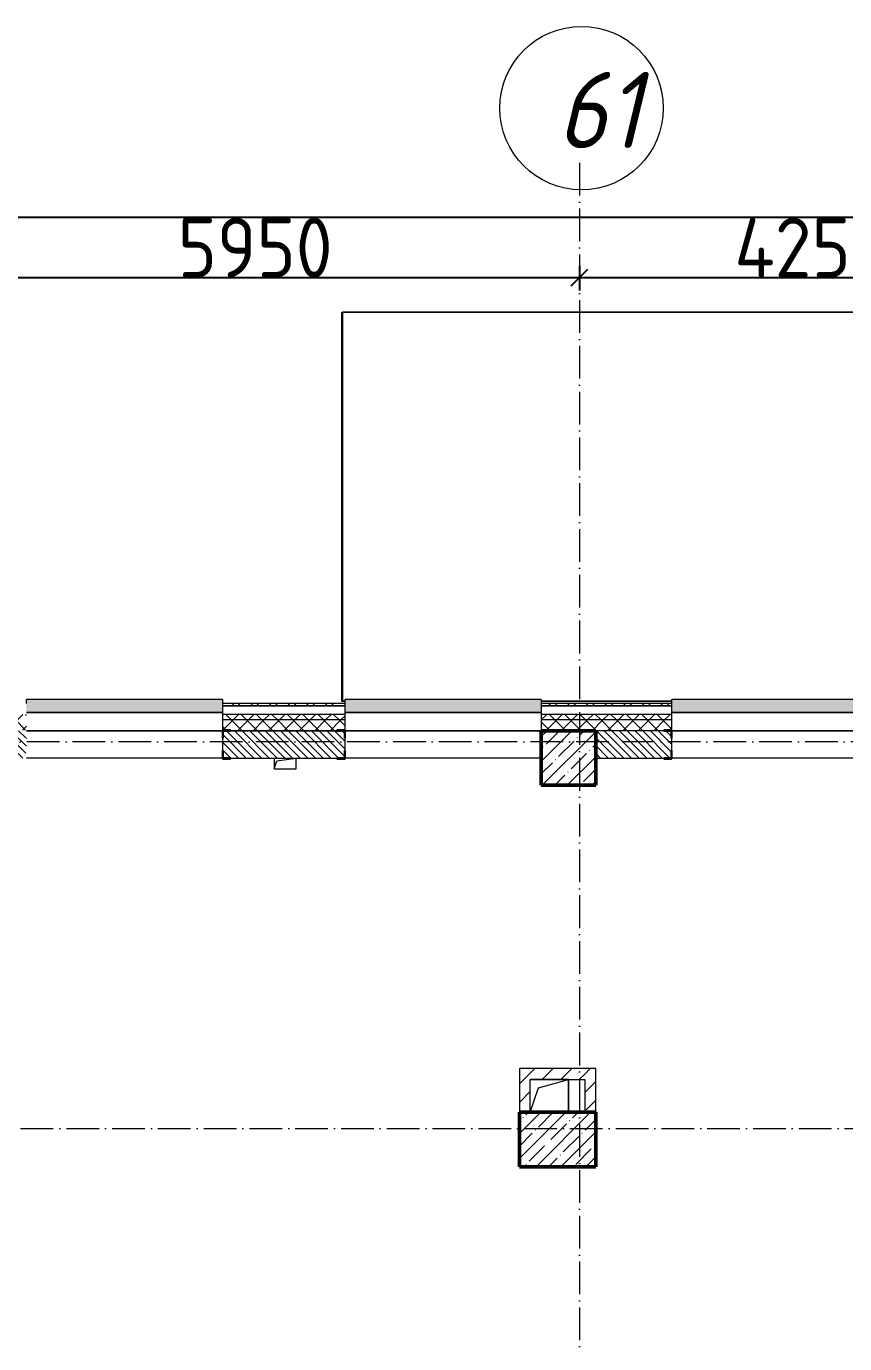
# Model space of a CAD drawing. Header units: millimetres. Extents: x -12989 to 629078, y -109036 to 555275.
# Drawn here: x 600593 to 608102, y 170842 to 182930 of the extents above; entities that cross this region are included whole.
import ezdxf

# ---------------------------------------------------------------- set-up
doc = ezdxf.new("R2010")
doc.units = ezdxf.units.MM
doc.linetypes.add('50_200_ШТРИХ_1Т_ш5_п1_п1_', pattern=[700, 500, -100, 0, -100])
for name, color, linetype, lineweight in [('A-____-____-DIMS', 7, 'Continuous', 9), ('A-FLOR-____-OTLN', 7, 'Continuous', 9), ('A-GENM-____-MCUT', 7, 'Continuous', 25), ('A-GENM-____-OTLN', 7, 'Continuous', 9), ('A-GENM-____-OTLN-1', 7, 'Continuous', 25), ('A-GLAZ-____-OTLN', 7, 'Continuous', 9), ('A-ROOF-____-OTLN', 7, 'Continuous', 9), ('A-WALL-____-MCUT', 7, 'Continuous', 13), ('A-WALL-____-MCUT-1', 7, 'Continuous', 9), ('A-WALL-____-OTLN', 7, 'Continuous', 9), ('A-WALL-____-PATT-1', 7, 'Continuous', 9), ('A-WALL-FNSH-MCUT-1', 7, 'Continuous', 9), ('I-WALL-____-OTLN', 7, 'Continuous', 9), ('S-COLS-____-MCUT', 7, 'Continuous', 50), ('S-COLS-____-OTLN', 7, 'Continuous', 9), ('S-GRID-____-IDEN', 7, 'Continuous', 9), ('S-GRID-____-OTLN-1', 7, '50_200_ШТРИХ_1Т_ш5_п1_п1_', 9)]:
    doc.layers.add(name, color=color, linetype=linetype, lineweight=lineweight)
doc.layers.add('A-GLAZ-____-OTLN-1', color=7, linetype='Continuous', lineweight=9, true_color=0xc0c0c0)
doc.styles.add('ISOCPEUR_I_9', font='isocpeui.ttf', dxfattribs={"width": 0.9, "height": 250})
doc.styles.add('СПДС', font='isocpeur.ttf', dxfattribs={"width": 0.9})
doc.dimstyles.new('ISO-2_5_0_9К_БОЛЬШОЙ_ОСИ', dxfattribs={"dimscale": 304.8, "dimtxt": 248.995294, "dimasz": 0.492126, "dimexe": 0.393701, "dimexo": 0, "dimgap": 0, "dimtad": 1, "dimdec": 0, "dimzin": 0, "dimdsep": 46, "dimtxsty": 'ISOCPEUR_I_9', "dimblk1": 'OBLIQUE', "dimblk2": 'OBLIQUE', "dimsah": 1, "dimcen": 0.09, "dimdle": 0.393701, "dimazin": 0, "dimtfac": 1, "dimtdec": 4, "dimtix": 1, "dimtmove": 0, "dimatfit": 3, "dimfxl": 1, "dimtvp": 1, "dimtolj": 1, "dimtzin": 0, "dimarcsym": 2})
doc.dimstyles.new('ISO-2_5_0_9К_БОЛЬШОЙ_ОСИ_2', dxfattribs={"dimscale": 304.8, "dimtxt": 248.995294, "dimasz": 0.492126, "dimexe": 0.393701, "dimexo": 0, "dimgap": 0, "dimtad": 1, "dimdec": 0, "dimzin": 0, "dimdsep": 46, "dimtxsty": 'ISOCPEUR_I_9', "dimblk1": 'OBLIQUE', "dimblk2": 'OBLIQUE', "dimsah": 1, "dimcen": 0.09, "dimdle": 0.393701, "dimazin": 0, "dimtfac": 1, "dimtdec": 4, "dimtix": 1, "dimtmove": 2, "dimatfit": 3, "dimfxl": 1, "dimtvp": 1, "dimtolj": 1, "dimtzin": 0, "dimarcsym": 2})
pattern_1 = [(135, (516567.8, 90784.41), (-35.35534, -35.35534), [])]
pattern_2 = [(45, (516567.8, 90784.41), (-85.53659, 85.53659), []), (45, (516624.82, 90784.41), (-85.53659, 85.53659), [])]
pattern_3 = [(45, (516567.8, 90784.41), (-70.71068, 70.71068), []), (135, (516567.8, 90784.41), (-70.71068, -70.71068), [])]
pattern_4 = [(45, (516567.8, 90784.41), (-84.85281, 84.85281), [])]

# ---------------------------------------------------------------- blocks, each defined once
blk = doc.blocks.new('BSC_Колонна _Прямоугольная - 500х500-V39-АР1_План отверстий 2 этажа в осях 1-64_Ю-ЯЯ')
at = {"layer": 'S-COLS-____-OTLN'}
h = blk.add_hatch(dxfattribs=at)
h.set_pattern_fill('FP_49', color=256, style=0, pattern_type=2)
h.set_pattern_definition([(45, (-89000, -85431.04), (-114.04925, 114.04925), []), (45, (-88885.95, -85431.04), (-114.04925, 114.04925), [201.613, -40.323, 3.353, -36.97])])
h.paths.add_polyline_path([(-250, -250), (250, -250), (250, 250), (-250, 250)], flags=0)
at = {"layer": 'S-COLS-____-MCUT'}
for p, q in [((250, 250), (-250, 250)), ((-250, 250), (-250, -250)), ((250, -250), (250, 250)), ((-250, -250), (250, -250))]:
    blk.add_line(p, q, dxfattribs=at)
blk = doc.blocks.new('BSC_Колонна _Прямоугольная - 500х700-V143-АР1_План отверстий 2 этажа в осях 1-64_Ю-ЯЯ')
at = {"layer": 'S-COLS-____-OTLN'}
h = blk.add_hatch(dxfattribs=at)
h.set_pattern_fill('FP_156', color=256, style=0, pattern_type=2)
h.set_pattern_definition([(315, (-81931.04, 88900), (114.04925, 114.04925), []), (315, (-81931.04, 88785.95), (114.04925, 114.04925), [201.613, -40.323, 3.353, -36.97])])
h.paths.add_polyline_path([(-250, -350), (250, -350), (250, 350), (-250, 350)], flags=0)
at = {"layer": 'S-COLS-____-MCUT'}
for p, q in [((250, 350), (-250, 350)), ((-250, 350), (-250, -350)), ((250, -350), (250, 350)), ((-250, -350), (250, -350))]:
    blk.add_line(p, q, dxfattribs=at)
blk = doc.blocks.new('Фахверк_СКБ_Уголок - 250_2700-27497298-АР1_План отверстий 2 этажа в осях 1-64_Ю-ЯЯ')
at = {"layer": 'A-GENM-____-MCUT'}
for p, q in [((200, 181), (125, 181)), ((125, 181), (125, 106)), ((131, 106), (131, 175)), ((131, 175), (200, 175)), ((200, 175), (200, 181)), ((125, 106), (131, 106)), ((131, -6), (125, -6)), ((125, -6), (125, -81)), ((125, -81), (200, -81)), ((131, -75), (131, -6)), ((200, -75), (131, -75)), ((200, -81), (200, -75))]:
    blk.add_line(p, q, dxfattribs=at)
blk = doc.blocks.new('AR_Отверстие прямоугольное _в плите_ - AR_Отверстие прямоугольное _в плите_-V171-АР1_План отверстий 2 этажа в осях 1-64_Ю-ЯЯ')
at = {"layer": 'A-GENM-____-OTLN'}
for p, q in [((-100, 50), (-100, -50)), ((-100, -50), (-75, 25)), ((-75, 25), (100, 50)), ((100, -50), (100, 50)), ((-100, -50), (100, -50))]:
    blk.add_line(p, q, dxfattribs=at)
blk = doc.blocks.new('AR_Отверстие прямоугольное _в плите_ - AR_Отверстие прямоугольное _в плите_-30552577-АР1_План отверстий 2 этажа в осях 1-64_Ю-ЯЯ')
at = {"layer": 'A-GENM-____-OTLN'}
for p, q in [((175, 150), (-175, 150)), ((-100, 75), (175, 150)), ((175, -150), (175, 150)), ((-175, -150), (-100, 75))]:
    blk.add_line(p, q, dxfattribs=at)
blk = doc.blocks.new('Отлив_СКБ - Отлив витража_120_НВФ-31885689-АР1_План отверстий 2 этажа в осях 1-64_Ю-ЯЯ')
at = {"layer": 'A-GLAZ-____-OTLN-1'}
for points in [[(1800, 2), (1800, 120), (0, 120), (0, 2), (737, 2)], [(1800, 0), (1800, 2), (0, 2), (0, 0), (737, 0)]]:
    blk.add_hatch(color=256, dxfattribs=at).paths.add_polyline_path(points, flags=0)
at = {"layer": 'A-GLAZ-____-OTLN'}
for p, q in [((0, 83), (0, 120)), ((1800, 120), (0, 120)), ((0, 2), (1800, 2)), ((1800, 120), (1800, 83)), ((1800, 0), (0, 0))]:
    blk.add_line(p, q, dxfattribs=at)
blk = doc.blocks.new('Ось сетки - Круг_Ø6_00__ISO-2_5_0_9K_-25732049-АР1_План отверстий 3 этажа в осях 1-64_Ю-ЯЯ')
at = {"layer": 'S-GRID-____-IDEN'}
blk.add_circle((0, 0), 3, dxfattribs=at)
blk = doc.blocks.new('_Oblique')
at = {"color": 0, "linetype": 'ByBlock', "lineweight": -2}
blk.add_line((-0.5, -0.5), (0.5, 0.5), dxfattribs=at)
blk = doc.blocks.new('*D2869')
at = {"layer": 'A-____-____-DIMS', "color": 0, "lineweight": -2, "transparency": 16777216}
for p, q in [((366921, 3083), (366921, 2857)), ((372871, 3083), (372871, 2857)), ((366801, 2977), (372991, 2977))]:
    blk.add_line(p, q, dxfattribs=at)
at = {"layer": 'Defpoints', "color": 0, "transparency": 16777216}
for p in [(366921, 3083), (372871, 3083), (372871, 2977)]:
    blk.add_point(p, dxfattribs=at)
at = {"layer": 'A-____-____-DIMS', "color": 0, "lineweight": -2, "transparency": 16777216, "xscale": 150, "yscale": 150, "zscale": 150, "rotation": 180}
blk.add_blockref('_Oblique', (366921, 2977), dxfattribs=at)
at = {"layer": 'A-____-____-DIMS', "color": 0, "lineweight": -2, "transparency": 16777216, "xscale": 150, "yscale": 150, "zscale": 150}
blk.add_blockref('_Oblique', (372871, 2977), dxfattribs=at)
at = {"layer": 'A-____-____-DIMS', "color": 0, "transparency": 16777216, "insert": (369896, 3251), "char_height": 548.6, "attachment_point": 5, "style": 'СПДС'}
blk.add_mtext('\\A1;5950', dxfattribs=at)
blk = doc.blocks.new('*D2870')
at = {"layer": 'A-____-____-DIMS', "color": 0, "lineweight": -2, "transparency": 16777216}
for p, q in [((372871, 3083), (372871, 2857)), ((377121, 3083), (377121, 2857)), ((372751, 2977), (377241, 2977))]:
    blk.add_line(p, q, dxfattribs=at)
at = {"layer": 'Defpoints', "color": 0, "transparency": 16777216}
for p in [(372871, 3083), (377121, 3083), (377121, 2977)]:
    blk.add_point(p, dxfattribs=at)
at = {"layer": 'A-____-____-DIMS', "color": 0, "lineweight": -2, "transparency": 16777216, "xscale": 150, "yscale": 150, "zscale": 150, "rotation": 180}
blk.add_blockref('_Oblique', (372871, 2977), dxfattribs=at)
at = {"layer": 'A-____-____-DIMS', "color": 0, "lineweight": -2, "transparency": 16777216, "xscale": 150, "yscale": 150, "zscale": 150}
blk.add_blockref('_Oblique', (377121, 2977), dxfattribs=at)
at = {"layer": 'A-____-____-DIMS', "color": 0, "transparency": 16777216, "insert": (374996, 3251), "char_height": 548.6, "attachment_point": 5, "style": 'СПДС'}
blk.add_mtext('\\A1;4250', dxfattribs=at)
blk = doc.blocks.new('*D2873')
at = {"layer": 'A-____-____-DIMS', "color": 0, "lineweight": -2, "transparency": 16777216}
for p, q in [((281421, 3635), (281421, 3409)), ((384921, 3635), (384921, 3409)), ((281301, 3529), (332155, 3529)), ((385041, 3529), (334032, 3529))]:
    blk.add_line(p, q, dxfattribs=at)
at = {"layer": 'Defpoints', "color": 0, "transparency": 16777216}
for p in [(281421, 3635), (384921, 3635), (384921, 3529)]:
    blk.add_point(p, dxfattribs=at)
at = {"layer": 'A-____-____-DIMS', "color": 0, "lineweight": -2, "transparency": 16777216, "xscale": 150, "yscale": 150, "zscale": 150, "rotation": 180}
blk.add_blockref('_Oblique', (281421, 3529), dxfattribs=at)
at = {"layer": 'A-____-____-DIMS', "color": 0, "lineweight": -2, "transparency": 16777216, "xscale": 150, "yscale": 150, "zscale": 150}
blk.add_blockref('_Oblique', (384921, 3529), dxfattribs=at)
at = {"layer": 'A-____-____-DIMS', "color": 0, "transparency": 16777216, "insert": (332155, 4055), "char_height": 548.6, "attachment_point": 1, "line_spacing_factor": 1.149209, "style": 'СПДС'}
blk.add_mtext('\\A1;103500', dxfattribs=at)
blk = doc.blocks.new('3эт')
at = {"layer": 'S-GRID-____-OTLN-1', "color": 251, "ltscale": 0.6, "true_color": 0x636466}
for p, q in [((372870.7, 4029.4), (372870.7, -46882.4)), ((387845.1, -1282.4), (279101.9, -1282.4)), ((279101.9, -4832.4), (387845.1, -4832.4))]:
    blk.add_line(p, q, dxfattribs=at)
at = {"layer": 'S-GRID-____-IDEN', "xscale": 250, "yscale": 250, "zscale": 99.99999999999993, "rotation": 180}
blk.add_blockref('Ось сетки - Круг_Ø6_00__ISO-2_5_0_9K_-25732049-АР1_План отверстий 3 этажа в осях 1-64_Ю-ЯЯ', (372890.6, 4531.9), dxfattribs=at)
at = {"layer": 'S-GRID-____-IDEN', "insert": (372663, 4864.3), "char_height": 700, "width": 346.329, "attachment_point": 1, "style": 'ISOCPEUR_I_9'}
blk.add_mtext('61', dxfattribs=at)
at = {"layer": 'A-____-____-DIMS'}
dim = blk.add_linear_dim(base=(384920.7, 3529.2), p1=(281420.7, 3635.3), p2=(384920.7, 3635.3), dimstyle='ISO-2_5_0_9К_БОЛЬШОЙ_ОСИ_2', override={"dimtxt": 1.8, "dimpost": '<>', "dimtxsty": 'СПДС', "dimfxl": 103500}, dxfattribs=at)
dim.commit()
dim.dimension.update_dxf_attribs({"geometry": '*D2873', "text_midpoint": (333093.6, 3689.2), "dimtype": 160})
for base, p1, p2, override, picture, middle in [((372870.7, 2977), (366920.7, 3083.1), (372870.7, 3083.1), {"dimtxt": 1.8, "dimpost": '<>', "dimtxsty": 'СПДС', "dimfxl": 5950}, '*D2869', (369895.7, 3251.3)), ((377120.7, 2977), (372870.7, 3083.1), (377120.7, 3083.1), {"dimtxt": 1.8, "dimpost": '<>', "dimtxsty": 'СПДС', "dimfxl": 4250}, '*D2870', (374995.7, 3251.3))]:
    dim = blk.add_linear_dim(base=base, p1=p1, p2=p2, dimstyle='ISO-2_5_0_9К_БОЛЬШОЙ_ОСИ', override=override, dxfattribs=at)
    dim.commit()
    dim.dimension.update_dxf_attribs({"geometry": picture, "text_midpoint": middle})

msp = doc.modelspace()

# ---------------------------------------------------------------- hatches: boundary and pattern name
at = {"layer": 'A-WALL-____-PATT-1'}
h = msp.add_hatch(dxfattribs=at)
h.set_pattern_fill('FP_1', color=256, style=0, pattern_type=2)
h.set_pattern_definition(pattern_3)
h.paths.add_polyline_path([(617917.7976, 176565.4504), (617967.7976, 176565.4504), (617967.7976, 176615.4504), (611067.7976, 176615.4504), (611067.7976, 176565.4504), (615532.6539, 176565.4504)], flags=0)
h.paths.add_polyline_path([(605811.4002, 176565.4504), (606517.7976, 176565.4504), (606517.7976, 176615.4504), (605317.7976, 176615.4504), (605317.7976, 176565.4504)], flags=0)
h.paths.add_polyline_path([(608317.7976, 176565.4504), (610067.7976, 176565.4504), (610067.7976, 176615.4504), (608317.7976, 176615.4504)], flags=0)
h.paths.add_polyline_path([(603517.7976, 176565.4504), (603517.7976, 176615.4504), (602392.7976, 176615.4504), (602392.7976, 176565.4504), (603160.1492, 176565.4504)], flags=0)
h.paths.add_polyline_path([(600592.7976, 176565.4504), (600592.7976, 176615.4504), (599467.7976, 176615.4504), (599467.7976, 176565.4504), (600508.8982, 176565.4504)], flags=0)
h.paths.add_polyline_path([(593617.7976, 176565.4504), (594817.7976, 176565.4504), (594817.7976, 176615.4504), (593617.7976, 176615.4504)], flags=0)
h.paths.add_polyline_path([(591817.7976, 176565.4504), (591817.7976, 176615.4504), (588267.7976, 176615.4504), (588267.7976, 176565.4504), (590787.6446, 176565.4504)], flags=0)
h.paths.add_polyline_path([(586467.7976, 176565.4504), (586467.7976, 176615.4504), (585267.7976, 176615.4504), (585267.7976, 176565.4504)], flags=0)
h.paths.add_polyline_path([(583467.7976, 176565.4504), (583467.7976, 176615.4504), (582267.7976, 176615.4504), (582267.7976, 176565.4504)], flags=0)
h.paths.add_polyline_path([(580467.7976, 176565.4504), (580467.7976, 176615.4504), (579217.7976, 176615.4504), (579217.7976, 176565.4504), (580182.6405, 176565.4504)], flags=0)
h.paths.add_polyline_path([(576647.6392, 176565.4504), (577417.7976, 176565.4504), (577417.7976, 176615.4504), (576217.7976, 176615.4504), (576217.7976, 176565.4504)], flags=0)
h.paths.add_polyline_path([(574417.7976, 176565.4504), (574417.7976, 176615.4504), (573217.7976, 176615.4504), (573217.7976, 176565.4504), (573996.3882, 176565.4504)], flags=0)
h.paths.add_polyline_path([(571417.7976, 176565.4504), (571417.7976, 176615.4504), (570217.7976, 176615.4504), (570217.7976, 176565.4504)], flags=0)
h.paths.add_polyline_path([(567810.1359, 176565.4504), (568417.7976, 176565.4504), (568417.7976, 176615.4504), (566767.7976, 176615.4504), (566767.7976, 176565.4504), (566926.3855, 176565.4504)], flags=0)
h = msp.add_hatch(dxfattribs=at)
h.set_pattern_fill('FP_3', color=256, style=0, pattern_type=2)
h.set_pattern_definition(pattern_2)
h.paths.add_polyline_path([(603160.1492, 176695.4504), (603517.7976, 176695.4504), (603517.7976, 176715.4504), (602392.7976, 176715.4504), (602392.7976, 176695.4504)], flags=0)
h.paths.add_polyline_path([(605577.7976, 176695.4504), (605577.7976, 176715.4504), (605317.7976, 176715.4504), (605317.7976, 176695.4504)], flags=0)
h.paths.add_polyline_path([(600592.7976, 176695.4504), (600592.7976, 176715.4504), (599467.7976, 176715.4504), (599467.7976, 176695.4504), (600508.8982, 176695.4504)], flags=0)
h.paths.add_polyline_path([(594817.7976, 176695.4504), (594817.7976, 176715.4504), (593617.7976, 176715.4504), (593617.7976, 176695.4504), (594322.6459, 176695.4504)], flags=0)
h.paths.add_polyline_path([(591302.7976, 176695.4504), (591817.7976, 176695.4504), (591817.7976, 176715.4504), (591302.7976, 176715.4504)], flags=0)
h = msp.add_hatch(dxfattribs=at)
h.set_pattern_fill('FP_3', color=256, style=0, pattern_type=2)
h.set_pattern_definition(pattern_2)
h.paths.add_polyline_path([(618047.7976, 176695.4504), (618067.7976, 176695.4504), (618067.7976, 176715.4504), (611067.7976, 176715.4504), (611067.7976, 176695.4504), (615532.6539, 176695.4504)], flags=0)
h.paths.add_polyline_path([(610067.7976, 176695.4504), (610067.7976, 176715.4504), (608317.7976, 176715.4504), (608317.7976, 176695.4504), (608462.6512, 176695.4504)], flags=0)
h.paths.add_polyline_path([(605811.4002, 176695.4504), (606517.7976, 176695.4504), (606517.7976, 176715.4504), (605577.7976, 176715.4504), (605577.7976, 176695.4504)], flags=0)
h = msp.add_hatch(dxfattribs=at)
h.set_pattern_fill('FP_1', color=256, style=0, pattern_type=2)
h.set_pattern_definition(pattern_3)
h.paths.add_polyline_path([(617817.7976, 176465.4504), (617917.7976, 176465.4504), (617917.7976, 176565.4504), (611067.7976, 176565.4504), (611067.7976, 176465.4504), (615532.6539, 176465.4504)], flags=0)
h.paths.add_polyline_path([(609567.7976, 176465.4504), (610067.7976, 176465.4504), (610067.7976, 176565.4504), (608317.7976, 176565.4504), (608317.7976, 176471.4504), (608392.7976, 176471.4504), (608392.7976, 176465.4504), (608462.6512, 176465.4504)], flags=0)
h.paths.add_polyline_path([(605811.4002, 176465.4504), (606442.7976, 176465.4504), (606442.7976, 176471.4504), (606517.7976, 176471.4504), (606517.7976, 176565.4504), (605317.7976, 176565.4504), (605317.7976, 176465.4504)], flags=0)
h.paths.add_polyline_path([(603160.1492, 176465.4504), (603442.7976, 176465.4504), (603442.7976, 176471.4504), (603517.7976, 176471.4504), (603517.7976, 176565.4504), (602392.7976, 176565.4504), (602392.7976, 176471.4504), (602467.7976, 176471.4504), (602467.7976, 176465.4504)], flags=0)
h.paths.add_polyline_path([(600508.8982, 176465.4504), (600517.7976, 176465.4504), (600517.7976, 176471.4504), (600592.7976, 176471.4504), (600592.7976, 176565.4504), (599467.7976, 176565.4504), (599467.7976, 176465.4504), (599967.7976, 176465.4504)], flags=0)
h.paths.add_polyline_path([(594067.7976, 176465.4504), (594742.7976, 176465.4504), (594742.7976, 176471.4504), (594817.7976, 176471.4504), (594817.7976, 176565.4504), (593617.7976, 176565.4504), (593617.7976, 176471.4504), (593692.7976, 176471.4504), (593692.7976, 176465.4504)], flags=0)
h.paths.add_polyline_path([(591817.7976, 176465.4504), (591817.7976, 176565.4504), (588267.7976, 176565.4504), (588267.7976, 176471.4504), (588342.7976, 176471.4504), (588342.7976, 176465.4504), (591317.7976, 176465.4504)], flags=0)
h.paths.add_polyline_path([(585267.7976, 176465.4504), (586392.7976, 176465.4504), (586392.7976, 176471.4504), (586467.7976, 176471.4504), (586467.7976, 176565.4504), (585267.7976, 176565.4504)], flags=0)
h.paths.add_polyline_path([(582342.7976, 176465.4504), (583392.7976, 176465.4504), (583392.7976, 176471.4504), (583467.7976, 176471.4504), (583467.7976, 176565.4504), (582267.7976, 176565.4504), (582267.7976, 176471.4504), (582342.7976, 176471.4504)], flags=0)
h.paths.add_polyline_path([(580392.7976, 176465.4504), (580392.7976, 176471.4504), (580467.7976, 176471.4504), (580467.7976, 176565.4504), (579217.7976, 176565.4504), (579217.7976, 176471.4504), (579292.7976, 176471.4504), (579292.7976, 176465.4504), (580182.6405, 176465.4504)], flags=0)
h.paths.add_polyline_path([(577342.7976, 176465.4504), (577342.7976, 176471.4504), (577417.7976, 176471.4504), (577417.7976, 176565.4504), (576217.7976, 176565.4504), (576217.7976, 176471.4504), (576292.7976, 176471.4504), (576292.7976, 176465.4504), (576647.6392, 176465.4504)], flags=0)
h.paths.add_polyline_path([(574342.7976, 176465.4504), (574342.7976, 176471.4504), (574417.7976, 176471.4504), (574417.7976, 176565.4504), (573217.7976, 176565.4504), (573217.7976, 176471.4504), (573292.7976, 176471.4504), (573292.7976, 176465.4504), (573996.3882, 176465.4504)], flags=0)
h.paths.add_polyline_path([(570292.7976, 176465.4504), (571342.7976, 176465.4504), (571342.7976, 176471.4504), (571417.7976, 176471.4504), (571417.7976, 176565.4504), (570217.7976, 176565.4504), (570217.7976, 176471.4504), (570292.7976, 176471.4504)], flags=0)
h.paths.add_polyline_path([(568342.7976, 176465.4504), (568342.7976, 176471.4504), (568417.7976, 176471.4504), (568417.7976, 176565.4504), (566767.7976, 176565.4504), (566767.7976, 176465.4504), (567810.1359, 176465.4504)], flags=0)
h = msp.add_hatch(dxfattribs=at)
h.set_pattern_fill('FP_6', color=256, style=0, pattern_type=2)
h.set_pattern_definition(pattern_1)
h.paths.add_polyline_path([(603442.7976, 176215.4504), (603511.7976, 176215.4504), (603511.7976, 176284.4504), (603517.7976, 176284.4504), (603517.7976, 176396.4504), (603511.7976, 176396.4504), (603511.7976, 176465.4504), (602398.7976, 176465.4504), (602398.7976, 176396.4504), (602392.7976, 176396.4504), (602392.7976, 176284.4504), (602398.7976, 176284.4504), (602398.7976, 176215.4504), (603160.1492, 176215.4504)], flags=0)
h.paths.add_polyline_path([(600517.7976, 176215.4504), (600586.7976, 176215.4504), (600586.7976, 176284.4504), (600592.7976, 176284.4504), (600592.7976, 176396.4504), (600586.7976, 176396.4504), (600586.7976, 176465.4504), (599967.7976, 176465.4504), (599967.7976, 176215.4504), (600508.8982, 176215.4504)], flags=0)
h = msp.add_hatch(dxfattribs=at)
h.set_pattern_fill('FP_6', color=256, style=0, pattern_type=2)
h.set_pattern_definition(pattern_1)
h.paths.add_polyline_path([(608323.7976, 176215.4504), (609567.7976, 176215.4504), (609567.7976, 176465.4504), (608323.7976, 176465.4504), (608323.7976, 176396.4504), (608317.7976, 176396.4504), (608317.7976, 176284.4504), (608323.7976, 176284.4504), (608323.7976, 176216.6504)], flags=0)
h.paths.add_polyline_path([(606511.7976, 176215.4504), (606511.7976, 176284.4504), (606517.7976, 176284.4504), (606517.7976, 176396.4504), (606511.7976, 176396.4504), (606511.7976, 176465.4504), (605817.7976, 176465.4504), (605817.7976, 176215.4504), (606442.7976, 176215.4504)], flags=0)
h = msp.add_hatch(dxfattribs=at)
h.set_pattern_fill('FP_4', color=256, style=0, pattern_type=2)
h.set_pattern_definition(pattern_4)
h.paths.add_polyline_path([(605717.7976, 173265.4504), (605717.7976, 173365.4504), (605117.7976, 173365.4504), (605117.7976, 173265.4504), (605217.7976, 173265.4504)], flags=0)
h = msp.add_hatch(dxfattribs=at)
h.set_pattern_fill('FP_4', color=256, style=0, pattern_type=2)
h.set_pattern_definition(pattern_4)
h.paths.add_polyline_path([(605817.6819, 172965.4504), (605817.7976, 172965.4504), (605817.7976, 173365.4504), (605717.7976, 173365.4504), (605717.7976, 172965.4504)], flags=0)
h = msp.add_hatch(dxfattribs=at)
h.set_pattern_fill('FP_4', color=256, style=0, pattern_type=2)
h.set_pattern_definition(pattern_4)
h.paths.add_polyline_path([(605217.7976, 172965.4504), (605217.7976, 173265.4504), (605117.7976, 173265.4504), (605117.7976, 172965.4504)], flags=0)

# ---------------------------------------------------------------- linework, layer by layer
at = {"layer": 'A-FLOR-____-OTLN'}
for p, q in [((605217.7976, 173265.1029), (605567.7976, 173265.1029)), ((605567.7976, 173265.1029), (605567.7976, 172965.4504))]:
    msp.add_line(p, q, dxfattribs=at)
at = {"layer": 'A-ROOF-____-OTLN'}
msp.add_line((603494.0679, 180303.1376), (603498.0679, 180303.1376), dxfattribs=at)
at = {"layer": 'A-WALL-____-MCUT'}
for p, q in [((602392.7976, 176695.4504), (602392.7976, 176471.4504)), ((603517.7976, 176695.4504), (602392.7976, 176695.4504)), ((602392.7976, 176695.4504), (603517.7976, 176695.4504)), ((603517.7976, 176471.4504), (603517.7976, 176695.4504)), ((606517.7976, 176695.4504), (605317.7976, 176695.4504)), ((605317.7976, 176695.4504), (605317.7976, 176465.4504)), ((605317.7976, 176695.4504), (605577.7976, 176695.4504)), ((606517.7976, 176471.4504), (606517.7976, 176695.4504)), ((602392.7976, 176396.4504), (602392.7976, 176284.4504)), ((603517.7976, 176284.4504), (603517.7976, 176396.4504)), ((606517.7976, 176284.4504), (606517.7976, 176396.4504)), ((602467.7976, 176215.4504), (603442.7976, 176215.4504)), ((605817.7976, 176215.4504), (606442.7976, 176215.4504))]:
    msp.add_line(p, q, dxfattribs=at)
at = {"layer": 'A-WALL-____-MCUT-1'}
for p, q in [((603517.7976, 176615.4504), (602392.7976, 176615.4504)), ((606517.7976, 176615.4504), (605317.7976, 176615.4504)), ((603517.7976, 176565.4504), (602392.7976, 176565.4504)), ((606517.7976, 176565.4504), (605317.7976, 176565.4504)), ((602467.7976, 176465.4504), (603442.7976, 176465.4504)), ((603442.7976, 176465.4504), (602467.7976, 176465.4504)), ((606442.7976, 176465.4504), (605817.7976, 176465.4504))]:
    msp.add_line(p, q, dxfattribs=at)
at = {"layer": 'A-WALL-____-OTLN'}
for p, q in [((602392.7976, 176465.4504), (600592.7976, 176465.4504)), ((600592.7976, 176465.4504), (602392.7976, 176465.4504)), ((605317.7976, 176465.4504), (603517.7976, 176465.4504)), ((603517.7976, 176465.4504), (605317.7976, 176465.4504)), ((608317.7976, 176465.4504), (606517.7976, 176465.4504)), ((606517.7976, 176465.4504), (608317.7976, 176465.4504)), ((602392.7976, 176215.4504), (600592.7976, 176215.4504)), ((605317.7976, 176215.4504), (603517.7976, 176215.4504)), ((608317.7976, 176215.4504), (606517.7976, 176215.4504))]:
    msp.add_line(p, q, dxfattribs=at)
at = {"layer": 'A-WALL-FNSH-MCUT-1'}
for p, q in [((603517.7976, 176715.4504), (602392.7976, 176715.4504)), ((602392.7976, 176715.4504), (602392.7976, 176695.4504)), ((603517.7976, 176695.4504), (603517.7976, 176715.4504)), ((606517.7976, 176715.4504), (605317.7976, 176715.4504)), ((605317.7976, 176715.4504), (605317.7976, 176695.4504)), ((605577.7976, 176695.4504), (606517.7976, 176695.4504)), ((606517.7976, 176695.4504), (606517.7976, 176715.4504)), ((605817.7976, 173365.4504), (605117.7976, 173365.4504)), ((605117.7976, 173365.4504), (605117.7976, 172965.4504)), ((605817.7976, 172965.4504), (605817.7976, 173365.4504)), ((605217.7976, 173265.4504), (605717.7976, 173265.4504)), ((605217.7976, 172965.4504), (605217.7976, 173265.4504)), ((605717.7976, 173265.4504), (605717.7976, 172965.4504))]:
    msp.add_line(p, q, dxfattribs=at)
at = {"layer": 'I-WALL-____-OTLN'}
for p, q in [((603488.0679, 176734.4504), (603488.0679, 180306.1376)), ((603488.0679, 180306.1376), (603494.0679, 180306.1376)), ((603494.0679, 180306.1376), (603494.0679, 176740.4504)), ((603498.0679, 180309.1376), (615949.1275, 180309.1376)), ((603498.0679, 180309.1376), (603498.0679, 180303.1376)), ((615943.1275, 180303.1376), (603498.0679, 180303.1376)), ((603488.0679, 176740.4504), (603517.7976, 176740.4504)), ((603517.7976, 176734.4504), (603488.0679, 176734.4504)), ((605317.7976, 176740.4504), (606517.7976, 176740.4504)), ((606517.7976, 176734.4504), (605317.7976, 176734.4504))]:
    msp.add_line(p, q, dxfattribs=at)

# ---------------------------------------------------------------- block references
msp.add_blockref('3эт', (232797.0902, 177647.8646))
at = {"layer": 'A-GENM-____-OTLN'}
for name, p in [('AR_Отверстие прямоугольное _в плите_ - AR_Отверстие прямоугольное _в плите_-V171-АР1_План отверстий 2 этажа в осях 1-64_Ю-ЯЯ', (602967.7976, 176165.4504)), ('AR_Отверстие прямоугольное _в плите_ - AR_Отверстие прямоугольное _в плите_-30552577-АР1_План отверстий 2 этажа в осях 1-64_Ю-ЯЯ', (605392.7976, 173115.1029))]:
    msp.add_blockref(name, p, dxfattribs=at)
at = {"layer": 'A-GENM-____-OTLN-1'}
msp.add_blockref('Фахверк_СКБ_Уголок - 250_2700-27497298-АР1_План отверстий 2 этажа в осях 1-64_Ю-ЯЯ', (602267.7976, 176290.4504), dxfattribs=at)
at = {"layer": 'A-GENM-____-OTLN-1', "rotation": 180}
for p in [(603642.7976, 176390.4504), (606642.7976, 176390.4504)]:
    msp.add_blockref('Фахверк_СКБ_Уголок - 250_2700-27497298-АР1_План отверстий 2 этажа в осях 1-64_Ю-ЯЯ', p, dxfattribs=at)
at = {"layer": 'A-GLAZ-____-OTLN'}
for p in [(600592.7976, 176632.4504), (603517.7976, 176632.4504), (606517.7976, 176632.4504)]:
    msp.add_blockref('Отлив_СКБ - Отлив витража_120_НВФ-31885689-АР1_План отверстий 2 этажа в осях 1-64_Ю-ЯЯ', p, dxfattribs=at)
at = {"layer": 'S-COLS-____-OTLN'}
msp.add_blockref('BSC_Колонна _Прямоугольная - 500х500-V39-АР1_План отверстий 2 этажа в осях 1-64_Ю-ЯЯ', (605567.7976, 176215.4504), dxfattribs=at)
at = {"layer": 'S-COLS-____-OTLN', "rotation": 89.9999999999999}
msp.add_blockref('BSC_Колонна _Прямоугольная - 500х700-V143-АР1_План отверстий 2 этажа в осях 1-64_Ю-ЯЯ', (605467.7976, 172715.4504), dxfattribs=at)

doc.saveas('drawing.dxf')
